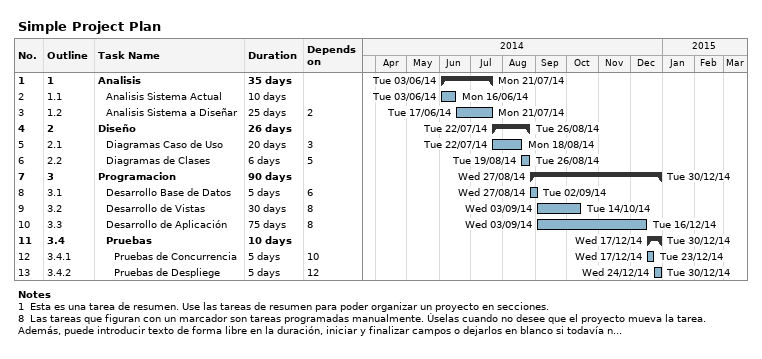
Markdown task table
Simple Project Plan

| ID | WBS | Task | Duration | Start | Finish | Predecessors |
|---|---|---|---|---|---|---|
| 1 | 1 | **Analisis** | 35d | 2014-06-03 | 2014-07-21 |  |
| 2 | 1.1 | Analisis Sistema Actual | 10d | 2014-06-03 | 2014-06-16 |  |
| 3 | 1.2 | Analisis Sistema a Diseñar | 25d | 2014-06-17 | 2014-07-21 | 2 |
| 4 | 2 | **Diseño** | 26d | 2014-07-22 | 2014-08-26 |  |
| 5 | 2.1 | Diagramas Caso de Uso | 20d | 2014-07-22 | 2014-08-18 | 3 |
| 6 | 2.2 | Diagramas de Clases | 6d | 2014-08-19 | 2014-08-26 | 5 |
| 7 | 3 | **Programacion** | 90d | 2014-08-27 | 2014-12-30 |  |
| 8 | 3.1 | Desarrollo Base de Datos | 5d | 2014-08-27 | 2014-09-02 | 6 |
| 9 | 3.2 | Desarrollo de Vistas | 30d | 2014-09-03 | 2014-10-14 | 8 |
| 10 | 3.3 | Desarrollo de Aplicación | 75d | 2014-09-03 | 2014-12-16 | 8 |
| 11 | 3.4 | **Pruebas** | 10d | 2014-12-17 | 2014-12-30 |  |
| 12 | 3.4.1 | Pruebas de Concurrencia | 5d | 2014-12-17 | 2014-12-23 | 10 |
| 13 | 3.4.2 | Pruebas de Despliege | 5d | 2014-12-24 | 2014-12-30 | 12 |

Notes
- 1: Esta es una tarea de resumen. Use las tareas de resumen para poder organizar un proyecto en secciones.
- 8: Las tareas que figuran con un marcador son tareas programadas manualmente. Úselas cuando no desee que el proyecto mueva la tarea. Además, puede introducir texto de forma libre en la duración, iniciar y finalizar campos o dejarlos en blanco si todavía n...
